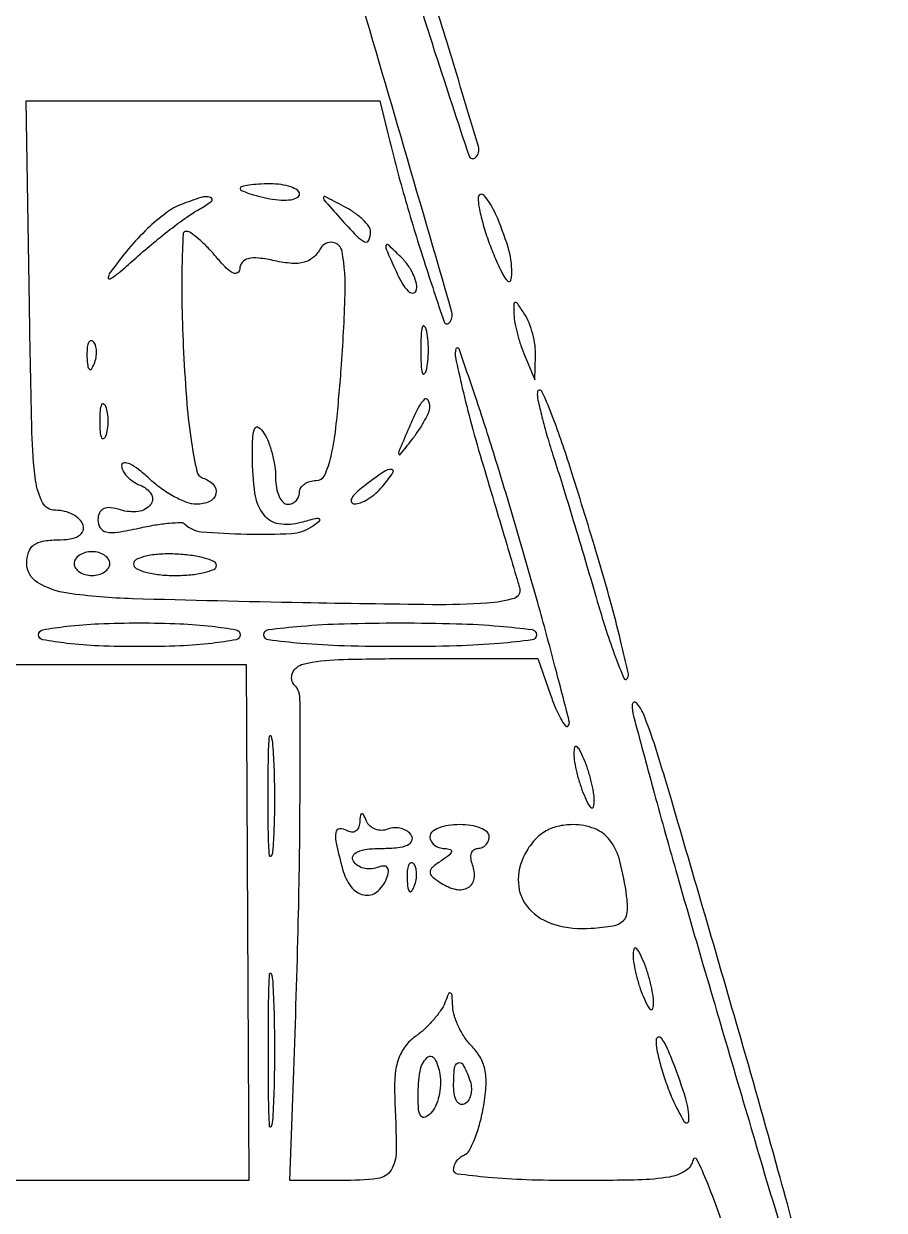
# Model space of a CAD drawing. Extents: x 23 to 255, y 40 to 184.
# Drawn here: x 227.89 to 234.03, y 114.93 to 123.39 of the extents above; entities that cross this region are included whole.
import ezdxf

# ---------------------------------------------------------------- set-up
doc = ezdxf.new("R2010")
doc.units = 0
doc.header["$MEASUREMENT"] = 0

msp = doc.modelspace()

# ---------------------------------------------------------------- linework, layer by layer
for points in [[(207.919475, 175.632891, 0.000007), (191.762556, 175.634099, 0.00002), (173.0434, 175.634494, 0.000013), (151.49745, 175.633531)], [(227.110318, 127.1857, -0.000017), (227.359781, 126.336015, -0.000026), (227.576949, 125.596088, -0.00001), (227.763835, 124.959171, -0.00063)], [(232.865142, 114.864705, 0.01454), (232.768556, 115.12536, 0.01856), (232.693763, 115.292369, 0.718802), (232.666141, 115.28865, -0.206926), (232.612871, 115.210547, -0.099136), (232.49733, 115.166198, -0.037395), (232.275115, 115.145221, -0.004841), (231.797797, 115.1406, -0.008662), (231.475802, 115.146178, -0.01436), (231.20469, 115.16338, -0.008003), (230.985346, 115.187181, -0.378318), (230.958, 115.21815, -0.090565), (230.963799, 115.249904, -0.067943), (230.980775, 115.281203, -0.066784), (231.005895, 115.307317, -0.080819), (231.035531, 115.3239, 0.183299), (231.068981, 115.352734, 0.028498), (231.106837, 115.433185, 0.028567), (231.14216, 115.537767, 0.021373), (231.169404, 115.656334, 0.02778), (231.188717, 115.806893, 0.061875), (231.182772, 115.922079, 0.078311), (231.150962, 116.014509, 0.074547), (231.091873, 116.094441, -0.047261), (231.040135, 116.157007, -0.035621), (230.995363, 116.234254, -0.036462), (230.963528, 116.313686, -0.06634), (230.951321, 116.382407, 0.008513), (230.946505, 116.462115, 0.265767), (230.935811, 116.477852, 0.424564), (230.921911, 116.472799, 0.012687), (230.895652, 116.4096, -0.06006), (230.865473, 116.352803, -0.027215), (230.813565, 116.286305, -0.026469), (230.750485, 116.22127, -0.032746), (230.685002, 116.168071, 0.077351), (230.612285, 116.097391, 0.077508), (230.564548, 116.008002, 0.06331), (230.540141, 115.893124, 0.032097), (230.537369, 115.745071, -0.009172), (230.548186, 115.346132, -0.142078), (230.511537, 115.215491, -0.229414), (230.415838, 115.154957, -0.028253), (230.16195, 115.1406), (229.788899, 115.1406), (229.817406, 115.92315, 0.002935), (229.849963, 116.98877, 0.005397), (229.862008, 117.856545, 0.001719), (229.861753, 118.583582, 0.197928), (229.825884, 118.669716, -0.304431), (229.808382, 118.758625, -0.241559), (229.885069, 118.823229, -0.049563), (230.13875, 118.855623, -0.006991), (230.666301, 118.863), (231.559002, 118.863), (231.648982, 118.604881, 0.015537), (231.686027, 118.50837, 0.028753), (231.72292, 118.432974, 0.033419), (231.755319, 118.383453, 0.455604), (231.774328, 118.382128, 0.265261), (231.783302, 118.414961, 0.001), (231.68095, 118.809606, 0.004678), (231.558708, 119.259841, 0.002878), (231.406785, 119.787712, 0.00344), (231.250137, 120.307214, 0.006225), (231.113718, 120.729891, 0.00273), (230.996792, 121.071141, 0.715525), (230.974897, 121.07099, 0.133083), (230.971386, 121.009614, 0.005426), (231.019832, 120.791251, 0.009145), (231.085363, 120.531866, 0.006323), (231.168564, 120.240774, -0.000195), (231.256626, 119.946373, -0.000254), (231.337042, 119.676652, -0.000189), (231.404253, 119.450494, -0.002321), (231.429455, 119.364106, -0.413069), (231.389482, 119.291667, -0.054151), (231.197909, 119.257811, -0.019395), (230.806079, 119.24686, -0.001994), (229.880399, 119.260592, -0.002317), (228.666797, 119.289063, -0.028419), (228.204977, 119.328372, -0.099658), (227.990043, 119.404498, -0.263811), (227.9124, 119.541412, -0.078262), (227.9248, 119.620146, -0.152211), (227.961131, 119.671632, -0.122231), (228.026808, 119.700249, -0.041942), (228.13095, 119.709, 0.036771), (228.220801, 119.715617, 0.093902), (228.282225, 119.736949, 0.162122), (228.312531, 119.770963, 0.184069), (228.31437, 119.814391, 0.121323), (228.288897, 119.854732, 0.068684), (228.241892, 119.888929, 0.062089), (228.181635, 119.912148, 0.060463), (228.11697, 119.920141, -0.278537), (228.025033, 119.975942, -0.089143), (227.975142, 120.134878, -0.025608), (227.94957, 120.474554, -0.00202), (227.931552, 121.37985), (227.908405, 122.8392), (229.170231, 122.8392), (230.432057, 122.8392), (230.488372, 122.60655, 0.010014), (230.606342, 122.158613, 0.008861), (230.746747, 121.696995, 0.002704), (230.889392, 121.264223, 0.556864), (230.925531, 121.255731, 0.273249), (230.945519, 121.333387, 0.000564), (230.582938, 122.581701, 0.000966), (230.22446, 123.801939, 0.132066)], [(212.2191, 118.8207), (220.8483, 118.8207), (229.4775, 118.8207), (229.487108, 116.98065), (229.496716, 115.1406), (225.024458, 115.1406, 0.001272), (223.073501, 115.135637, 0.003457), (221.691414, 115.11905, 0.000661), (220.59213, 115.096801, 0.407913), (220.5522, 115.056, -0.385003), (220.518297, 115.018497, -0.007361), (220.23495, 114.994061, -0.01242), (219.862746, 114.976753, -0.005407), (219.3678, 114.9714, -0.005407), (218.872854, 114.976753, -0.01242), (218.50065, 114.994061, -0.007361), (218.217303, 115.018497, -0.385003), (218.1834, 115.056, 0.385146), (218.149466, 115.093519, 0.007311), (217.864902, 115.117946, 0.012372), (217.491162, 115.13525, 0.005381), (216.994007, 115.1406, 0.004845)]]:
    msp.add_lwpolyline(points, format="xyb")
for points in [[(230.542433, 124.1928, 0.072639), (230.552111, 124.107795, 0.003798), (230.624458, 123.842239, 0.005938), (230.716935, 123.527122, 0.004277), (230.827312, 123.1776, 0.001641), (231.067944, 122.445885, 0.563434), (231.115171, 122.435145, 0.270684), (231.134342, 122.513656, 0.001575), (230.909051, 123.2622, 0.003133), (230.736491, 123.81657, 0.016816), (230.630533, 124.114536, 0.089554), (230.574807, 124.204634, 0.675868)], [(229.4352, 122.214562, 0.300822), (229.444878, 122.199932, 0.017542), (229.497328, 122.179777, 0.021857), (229.565636, 122.159535, 0.013875), (229.6467, 122.141694, 0.031701), (229.727762, 122.131467, 0.053628), (229.796072, 122.134545, 0.076393), (229.842681, 122.149202, 0.285831), (229.8582, 122.174132, 0.249889), (229.843284, 122.202112, 0.064968), (229.796072, 122.225595, 0.050289), (229.727717, 122.241694, 0.032714), (229.6467, 122.247, 0.014412), (229.565618, 122.244662, 0.023639), (229.497328, 122.237471, 0.020244), (229.445281, 122.227318, 0.347462)], [(231.134071, 122.150963, 0.062183), (231.139445, 122.079041, 0.017613), (231.165523, 121.969643, 0.017457), (231.203987, 121.847097, 0.017639), (231.250789, 121.727963, 0.010226), (231.308474, 121.6022, 0.091966), (231.34423, 121.553561, 0.548306), (231.365365, 121.558949, 0.080441), (231.373873, 121.6125, 0.073873), (231.346015, 121.796254, 0.030269), (231.257282, 122.033101, 0.067036), (231.176021, 122.164797, 0.686063)], [(229.016059, 122.100607, 0.066823), (228.903581, 122.037919, 0.03032), (228.774693, 121.928798, 0.026851), (228.639227, 121.784532, 0.020185), (228.50574, 121.6125, 0.132585), (228.493314, 121.579073, 0.601669), (228.506411, 121.570497, 0.048179), (228.571107, 121.614739, 0.009482), (228.677483, 121.70711, -0.009851), (228.801849, 121.814942, -0.009088), (228.933705, 121.920794, -0.009119), (229.054594, 122.010805, -0.029622), (229.1391, 122.064087, 0.037415), (229.22927, 122.122923, 0.613154), (229.224208, 122.150402, 0.14848), (229.156493, 122.149977, 0.018485)], [(230.146262, 122.00551, 0.008835), (230.265528, 121.875873, 0.095886), (230.323172, 121.834879, 0.42037), (230.353664, 121.846667, 0.101855), (230.3658, 121.905623, 0.161453), (230.353165, 121.943733, 0.042245), (230.309885, 121.992612, 0.038419), (230.248311, 122.042898, 0.031205), (230.17545, 122.087134, 0.002317), (230.042271, 122.156235, 0.452992), (230.029746, 122.15128, 0.272217), (230.03307, 122.133819, 0.001601)], [(229.031141, 121.045466, 0.008245), (229.054701, 120.681305, 0.018017), (229.087374, 120.403622, 0.015401), (229.125448, 120.198988, 0.264494), (229.169352, 120.150116, -0.121043), (229.244834, 120.102512, -0.257413), (229.262252, 120.037904, -0.230293), (229.216545, 119.982889, -0.106615), (229.123403, 119.9628, -0.091584), (229.055106, 119.975416, -0.033158), (228.965176, 120.016834, -0.031546), (228.870449, 120.076352, -0.032548), (228.785003, 120.146747, 0.023154), (228.709748, 120.211155, 0.053917), (228.646717, 120.250135, 0.123446), (228.606348, 120.258339, 0.401046), (228.5892, 120.240398, 0.124838), (228.598912, 120.202105, 0.064207), (228.628052, 120.161718, 0.057673), (228.67088, 120.125474, 0.05523), (228.721462, 120.099349, -0.159622), (228.799313, 120.036009, -0.320168), (228.79566, 119.96071, -0.197531), (228.707559, 119.911132, -0.107881), (228.58208, 119.92276, 0.046704), (228.510012, 119.938421, 0.13582), (228.460068, 119.930907, 0.186975), (228.430601, 119.901227, 0.103394), (228.42, 119.85051, 0.146538), (228.436739, 119.794622, 0.200905), (228.4798, 119.765649, 0.088236), (228.56229, 119.764023, 0.01638), (228.711865, 119.792645, -0.013757), (228.826364, 119.815178, -0.019784), (228.928841, 119.828288, -0.016033), (229.012228, 119.83293, -0.205039), (229.040655, 119.821545, 0.176645), (229.156732, 119.767505, 0.016187), (229.479656, 119.750159, 0.017782), (229.802057, 119.754759, 0.138759), (229.942967, 119.802331, 0.015843), (230.001171, 119.845038, 0.576518), (229.999293, 119.858373, 0.16071), (229.971633, 119.860209, 0.005888), (229.868788, 119.832389, -0.108527), (229.711376, 119.822972, -0.196988), (229.60288, 119.888814, -0.124915), (229.540502, 120.041517, -0.03483), (229.522391, 120.3012, -0.010579), (229.525448, 120.445664, -0.10261), (229.540334, 120.504748, -0.470157), (229.56625, 120.511104, -0.089886), (229.6044, 120.4704, -0.052333), (229.635958, 120.408144, -0.026958), (229.662699, 120.324862, -0.026469), (229.68121, 120.235323, -0.036048), (229.687705, 120.15315, 0.042491), (229.694408, 120.080277, 0.061885), (229.713471, 120.018715, 0.081007), (229.741152, 119.976972, 0.208855), (229.7736, 119.9628, 0.099038), (229.805887, 119.969259, 0.097945), (229.833349, 119.987651, 0.097945), (229.851741, 120.015113, 0.099038), (229.8582, 120.0474, -0.139411), (229.867373, 120.079661, -0.100012), (229.893158, 120.107149, -0.085449), (229.931721, 120.125659, -0.06937), (229.977205, 120.132, 0.293281), (230.038037, 120.17104, 0.052278), (230.083306, 120.305299, 0.029541), (230.121103, 120.537032, 0.006946), (230.155917, 120.928387, 0.011012), (230.183895, 121.457687, 0.0502), (230.162501, 121.764882, 0.326372), (230.095032, 121.830305, 0.309241), (230.008599, 121.7874, -0.084733), (229.95688, 121.723347, -0.114808), (229.891617, 121.688213, -0.087441), (229.803916, 121.680228, -0.033153), (229.681906, 121.698658, 0.02452), (229.566637, 121.718109, 0.087124), (229.492109, 121.713956, 0.166548), (229.44972, 121.687408, 0.165529), (229.432385, 121.640372, -0.248224), (229.417109, 121.613165, -0.261103), (229.386622, 121.61128, -0.083352), (229.336162, 121.646953, -0.023463), (229.270775, 121.71825, 0.017562), (229.20549, 121.791143, 0.023007), (229.140647, 121.852685, 0.021503), (229.083497, 121.897988, 0.158117), (229.050778, 121.9086, 0.401917), (229.027265, 121.886058, 0.004854), (229.019765, 121.655054, 0.011083), (229.019603, 121.376431, 0.006634)], [(230.546936, 121.624055, 0.025961), (230.591052, 121.537899, 0.067815), (230.633648, 121.483079, 0.183145), (230.666697, 121.468616, 0.336752), (230.689671, 121.484314, 0.132064), (230.69259, 121.533614, 0.05452), (230.671874, 121.597756, 0.048824), (230.63318, 121.665509, 0.044911), (230.581104, 121.726559, 0.005868), (230.490557, 121.81315, 0.546424), (230.475803, 121.8094, 0.185405), (230.477029, 121.782107, 0.002447)], [(231.388242, 121.3164, 0.038039), (231.395094, 121.25584, 0.016709), (231.412884, 121.177074, 0.016424), (231.437418, 121.094374, 0.021159), (231.4656, 121.0203), (231.538308, 120.8511), (231.542958, 121.0203, 0.04208), (231.53876, 121.094361, 0.028709), (231.522153, 121.177074, 0.029001), (231.496706, 121.255561, 0.050598), (231.4656, 121.3164, 0.006504), (231.415471, 121.391799, 0.247646), (231.398034, 121.401, 0.411928), (231.387178, 121.390228, 0.011111)], [(230.723827, 121.0626, 0.011065), (230.726172, 120.956682, 0.052887), (230.735192, 120.896969, 0.542911), (230.748278, 120.892627, 0.161593), (230.762517, 120.91455, 0.039571), (230.774548, 120.981999, 0.024357), (230.778476, 121.0626, 0.024357), (230.774548, 121.143201, 0.039571), (230.762517, 121.21065, 0.161593), (230.748278, 121.232573, 0.542911), (230.735192, 121.228231, 0.052887), (230.726172, 121.168518, 0.011065)], [(228.342079, 121.01325, 0.018894), (228.347074, 120.950111, 0.168741), (228.35903, 120.925428, 0.470617), (228.374448, 120.926887, 0.054073), (228.393191, 120.962138, 0.051402), (228.406392, 121.008403, 0.05415), (228.409558, 121.055572, 0.060344), (228.402861, 121.096629, 0.126455), (228.386513, 121.124287, 0.296942), (228.367997, 121.128197, 0.208169), (228.352376, 121.112754, 0.077125), (228.343009, 121.072147, 0.028489)], [(231.555562, 120.760421, 0.068267), (231.559818, 120.70545, 0.008143), (231.587691, 120.586333, 0.009591), (231.626041, 120.445205, 0.007741), (231.672466, 120.295121, -0.003801), (231.731775, 120.108607, -0.001451), (231.811642, 119.847993, -0.001437), (231.896755, 119.564426, -0.001762), (231.974562, 119.299046, 0.007219), (232.046415, 119.063527, 0.012804), (232.11336, 118.871937, 0.007407), (232.172606, 118.722116, 0.534932), (232.194539, 118.717739, 0.257471), (232.204864, 118.753458, 0.003255), (232.149376, 118.991405, 0.008525), (232.077456, 119.269973, 0.005364), (231.984416, 119.592993, 0.003442), (231.801946, 120.186965, 0.011778), (231.671607, 120.569368, 0.025002), (231.587655, 120.766809, 0.772303)], [(228.433358, 120.555, 0.017491), (228.435997, 120.479584, 0.078554), (228.445893, 120.436692, 0.447206), (228.460185, 120.431536, 0.174857), (228.476029, 120.44925, 0.057986), (228.489255, 120.497473, 0.037979), (228.493631, 120.555, 0.037979), (228.489255, 120.612527, 0.057986), (228.476029, 120.66075, 0.174857), (228.460185, 120.678464, 0.447206), (228.445893, 120.673308, 0.078554), (228.435997, 120.630416, 0.017491)], [(230.631805, 120.49155, 0.001457), (230.566952, 120.338766, 0.201639), (230.566941, 120.31933, 0.569419), (230.577416, 120.317874, 0.002644), (230.660525, 120.42312, 0.018463), (230.709631, 120.49101, 0.02135), (230.751119, 120.559201, 0.020986), (230.781019, 120.619258, 0.105377), (230.7888, 120.65577, 0.133472), (230.775158, 120.705963, 0.49792), (230.747656, 120.70917, 0.077526), (230.700043, 120.64078, 0.012273)], [(230.31852, 120.092391, 0.027143), (230.261715, 120.044367, 0.079596), (230.230561, 120.003877, 0.239048), (230.229856, 119.978449, 0.282417), (230.249691, 119.965491, 0.10323), (230.293741, 119.973394, 0.042752), (230.347998, 120.000867, 0.039927), (230.403053, 120.041345, 0.041094), (230.4504, 120.0897, 0.021517), (230.525402, 120.188422, 0.598434), (230.513722, 120.21131, 0.158883), (230.459372, 120.194811, 0.009424)], [(228.2508, 119.5398, 0.148195), (228.260577, 119.507537, 0.098894), (228.288077, 119.480051, 0.082425), (228.329186, 119.461519, 0.064853), (228.3777, 119.4552, 0.064853), (228.426214, 119.461519, 0.082425), (228.467323, 119.480051, 0.098894), (228.494823, 119.507537, 0.148195), (228.5046, 119.5398, 0.148195), (228.494823, 119.572063, 0.098894), (228.467323, 119.599549, 0.082425), (228.426214, 119.618081, 0.064853), (228.3777, 119.6244, 0.064853), (228.329186, 119.618081, 0.082425), (228.288077, 119.599549, 0.098894), (228.260577, 119.572063, 0.148195)], [(228.6738, 119.537224, 0.282033), (228.693203, 119.505562, 0.050289), (228.760779, 119.479294, 0.0414), (228.856437, 119.461147, 0.026189), (228.9699, 119.4552, 0.022586), (229.083381, 119.460329, 0.036182), (229.179021, 119.476025, 0.041227), (229.24778, 119.498613, 0.301406), (229.266, 119.526092, 0.293177), (229.247927, 119.554266, 0.039976), (229.179021, 119.57943, 0.035646), (229.083373, 119.598717, 0.022539), (228.9699, 119.608116, 0.026173), (228.856428, 119.606441, 0.042001), (228.760779, 119.591883, 0.051898), (228.69336, 119.568133, 0.289827)], [(229.4352, 119.0322, -0.362465), (229.405726, 118.996884, -0.015687), (229.234275, 118.971238, -0.019442), (229.00534, 118.953292, -0.009838), (228.7161, 118.9476, -0.009838), (228.42686, 118.953292, -0.019442), (228.197925, 118.971238, -0.015687), (228.026474, 118.996884, -0.362465), (227.997, 119.0322, -0.362465), (228.026474, 119.067516, -0.015687), (228.197925, 119.093162, -0.019442), (228.42686, 119.111108, -0.009838), (228.7161, 119.1168, -0.009838), (229.00534, 119.111108, -0.019442), (229.234275, 119.093162, -0.015687), (229.405726, 119.067516, -0.362465)], [(231.5502, 119.0322, -0.377473), (231.51788, 118.995489, -0.010078), (231.285825, 118.970589, -0.014876), (230.978696, 118.953067, -0.00681), (230.5773, 118.9476, -0.00681), (230.175904, 118.953067, -0.014876), (229.868775, 118.970589, -0.010078), (229.63672, 118.995489, -0.377473), (229.6044, 119.0322, -0.377473), (229.63672, 119.068911, -0.010078), (229.868775, 119.093811, -0.014876), (230.175904, 119.111333, -0.00681), (230.5773, 119.1168, -0.00681), (230.978696, 119.111333, -0.014876), (231.285825, 119.093811, -0.010078), (231.51788, 119.068911, -0.377473)], [(232.232726, 118.536264, 0.077956), (232.241795, 118.450988, 0.001059), (232.379195, 117.942001, 0.002972), (232.543427, 117.352543, 0.001946), (232.739385, 116.675064, 0.000375), (233.174683, 115.195878, 0.005727), (233.331417, 114.686328, 0.009225), (233.423839, 114.415009, 0.549369), (233.466009, 114.405609, 0.269269), (233.480405, 114.459868, 0.000762), (233.274614, 115.208544, 0.003025), (232.98818, 116.220555, 0.000782), (232.514201, 117.8478, 0.005411), (232.397329, 118.231282, 0.020369), (232.311789, 118.467546, 0.08788), (232.261789, 118.546693, 0.667103)], [(229.66622, 117.485697, -0.131812), (229.654639, 117.454191, -0.702197), (229.643574, 117.457229, -0.016184), (229.636221, 117.616686, -0.003584), (229.634429, 117.8901, -0.003413), (229.636459, 118.162797, -0.018965), (229.644099, 118.309045, -0.826233), (229.654964, 118.310131, -0.052772), (229.666689, 118.247097, -0.012009), (229.67654, 118.066288, -0.007758), (229.679665, 117.85662, -0.007799), (229.676338, 117.651459, -0.014578)], [(231.815892, 118.1862, 0.04179), (231.820963, 118.12563, 0.018434), (231.83725, 118.046874, 0.018093), (231.860759, 117.964177, 0.02318), (231.8886, 117.8901, 0.015364), (231.920319, 117.822123, 0.14515), (231.94214, 117.798961, 0.507108), (231.956602, 117.805276, 0.055166), (231.961308, 117.8478, 0.04179), (231.956237, 117.90837, 0.018434), (231.93995, 117.987126, 0.018093), (231.916441, 118.069823, 0.02318), (231.8886, 118.1439, 0.015364), (231.856881, 118.211877, 0.14515), (231.83506, 118.235039, 0.507108), (231.820598, 118.228724, 0.055166)], [(230.287879, 117.694757, -0.08465), (230.278935, 117.65641, -0.151941), (230.258311, 117.631904, -0.17075), (230.229338, 117.625078, -0.112144), (230.1966, 117.6363, 0.158787), (230.144678, 117.648931, 0.359714), (230.117525, 117.622764, 0.083225), (230.121998, 117.53812, 0.010744), (230.165322, 117.36135, 0.093743), (230.225465, 117.236455, 0.182631), (230.317038, 117.177268, 0.225584), (230.410389, 117.199245, 0.133135), (230.47934, 117.293592, 0.051727), (230.492883, 117.343882, 0.219439), (230.48471, 117.373145, 0.249208), (230.458358, 117.383608, 0.064061), (230.412349, 117.372424, -0.081078), (230.364575, 117.362511, -0.077799), (230.315406, 117.368065, -0.081804), (230.272422, 117.387831, -0.106138), (230.242465, 117.419033, -0.256106), (230.240536, 117.455989, -0.179784), (230.271212, 117.485482, -0.077532), (230.341996, 117.50395, -0.025121), (230.4504, 117.5094, 0.025121), (230.558804, 117.51485, 0.077532), (230.629588, 117.533318, 0.179784), (230.660264, 117.562811, 0.256106), (230.658335, 117.599767, 0.105124), (230.628465, 117.631003, 0.081758), (230.585734, 117.650866, 0.078035), (230.53694, 117.656561, 0.081897), (230.489608, 117.64682, -0.088583), (230.443392, 117.637946, -0.093133), (230.39782, 117.645897, -0.097796), (230.359965, 117.669285, -0.10944), (230.335645, 117.704503, 0.01706), (230.315337, 117.749918, 0.341816), (230.302569, 117.756204, 0.321648), (230.292578, 117.745418, 0.016129)], [(230.7888, 117.594, 0.123684), (230.796931, 117.561633, 0.099425), (230.819864, 117.533871, 0.089546), (230.854153, 117.51498, 0.07833), (230.89455, 117.508105, -0.067648), (230.933111, 117.502382, -0.403287), (230.942315, 117.486369, -0.166561), (230.926144, 117.46142, -0.021186), (230.8734, 117.423505, 0.026218), (230.806079, 117.374076, 0.218419), (230.789871, 117.340944, 0.230801), (230.804826, 117.30823, 0.029212), (230.869361, 117.261182, 0.088613), (230.975416, 117.216994, 0.188051), (231.061936, 117.230402, 0.232479), (231.104711, 117.294502, 0.125149), (231.093323, 117.391057, -0.060487), (231.08197, 117.436354, -0.106442), (231.085321, 117.474637, -0.150241), (231.102437, 117.49978, -0.170338), (231.129855, 117.5094, 0.102345), (231.161125, 117.515868, 0.098664), (231.187729, 117.534251, 0.097132), (231.205554, 117.561709, 0.095827), (231.2118, 117.594, 0.226478), (231.196332, 117.626396, 0.074992), (231.149672, 117.653749, 0.057076), (231.081292, 117.672414, 0.038131), (231.0003, 117.6786, 0.038131), (230.919308, 117.672414, 0.057076), (230.850928, 117.653749, 0.074992), (230.804268, 117.626396, 0.226478)], [(231.46604, 117.467922, 0.13652), (231.419915, 117.261692, 0.171547), (231.494084, 117.081828, 0.142272), (231.680285, 116.965801, 0.086773), (231.939918, 116.93936, 0.022569), (232.096937, 116.957776, 0.146028), (232.167873, 116.992207, 0.196222), (232.197184, 117.054244, 0.0464), (232.192643, 117.171, 0.030698), (232.144318, 117.418299, 0.098451), (232.071544, 117.568712, 0.140291), (231.963499, 117.650022, 0.091851), (231.809244, 117.6786, 0.058179), (231.699208, 117.665753, 0.07969), (231.607191, 117.627767, 0.07832), (231.530537, 117.562298, 0.054106)], [(230.626279, 117.29085, 0.018894), (230.631274, 117.227711, 0.168741), (230.64323, 117.203028, 0.470617), (230.658648, 117.204487, 0.054073), (230.677391, 117.239737, 0.051402), (230.690592, 117.286003, 0.05415), (230.693758, 117.333172, 0.060344), (230.687061, 117.374229, 0.126455), (230.670713, 117.401887, 0.296942), (230.652197, 117.405797, 0.208169), (230.636576, 117.390354, 0.077125), (230.627209, 117.349747, 0.028489)], [(232.238892, 116.748, 0.04179), (232.243963, 116.68743, 0.018434), (232.26025, 116.608674, 0.018093), (232.283759, 116.525977, 0.02318), (232.3116, 116.4519, 0.015364), (232.343319, 116.383923, 0.14515), (232.36514, 116.360761, 0.507108), (232.379602, 116.367076, 0.055166), (232.384308, 116.4096, 0.04179), (232.379237, 116.47017, 0.018434), (232.36295, 116.548926, 0.018093), (232.339441, 116.631623, 0.02318), (232.3116, 116.7057, 0.015364), (232.279881, 116.773677, 0.14515), (232.25806, 116.796839, 0.507108), (232.243598, 116.790524, 0.055166)], [(229.666918, 115.58475, -0.061613), (229.655821, 115.52569, -0.829596), (229.64536, 115.526984, -0.013058), (229.638214, 115.722368, -0.002611), (229.636393, 116.0712, -0.002611), (229.638214, 116.420032, -0.013058), (229.64536, 116.615416, -0.829596), (229.655821, 116.61671, -0.061613), (229.666918, 116.55765, -0.009864), (229.676434, 116.336193, -0.005804), (229.67951, 116.0712, -0.005804), (229.676434, 115.806207, -0.009864)], [(232.402636, 116.144363, 0.061764), (232.408176, 116.072444, 0.017485), (232.434395, 115.963043, 0.017335), (232.472955, 115.840497, 0.017523), (232.519789, 115.721363, 0.036547), (232.604004, 115.560646, 0.749758), (232.637389, 115.569944, 0.079292), (232.614785, 115.723912, 0.015895), (232.5231, 115.9866, 0.015837), (232.478641, 116.091971, 0.055356), (232.440677, 116.155084, 0.305561), (232.417481, 116.162914, 0.324955)], [(230.795963, 115.621523, -0.092521), (230.754056, 115.592798, -0.349376), (230.72535, 115.600308, -0.141005), (230.708268, 115.645344, -0.020593), (230.7042, 115.74408, -0.040615), (230.718569, 115.920679, -0.156221), (230.768062, 116.017557, -0.49674), (230.821355, 116.010399, -0.091486), (230.859413, 115.900274, -0.049405), (230.863453, 115.821944, -0.044184), (230.852453, 115.741258, -0.046785), (230.829106, 115.670166, -0.093921)], [(231.072154, 115.862409, -0.066719), (231.084316, 115.811196, -0.072258), (231.082045, 115.760012, -0.081026), (231.066216, 115.716687, -0.126981), (231.038905, 115.688216, -0.214542), (231.008325, 115.684191, -0.177225), (230.981766, 115.704072, -0.099152), (230.963775, 115.749148, -0.045552), (230.958, 115.812407, -0.020503), (230.963331, 115.942354, -0.275668), (230.989912, 115.979589, -0.395517), (231.025183, 115.967096, -0.027681)]]:
    msp.add_lwpolyline(points, format="xyb", close=True)

doc.saveas('drawing.dxf')
